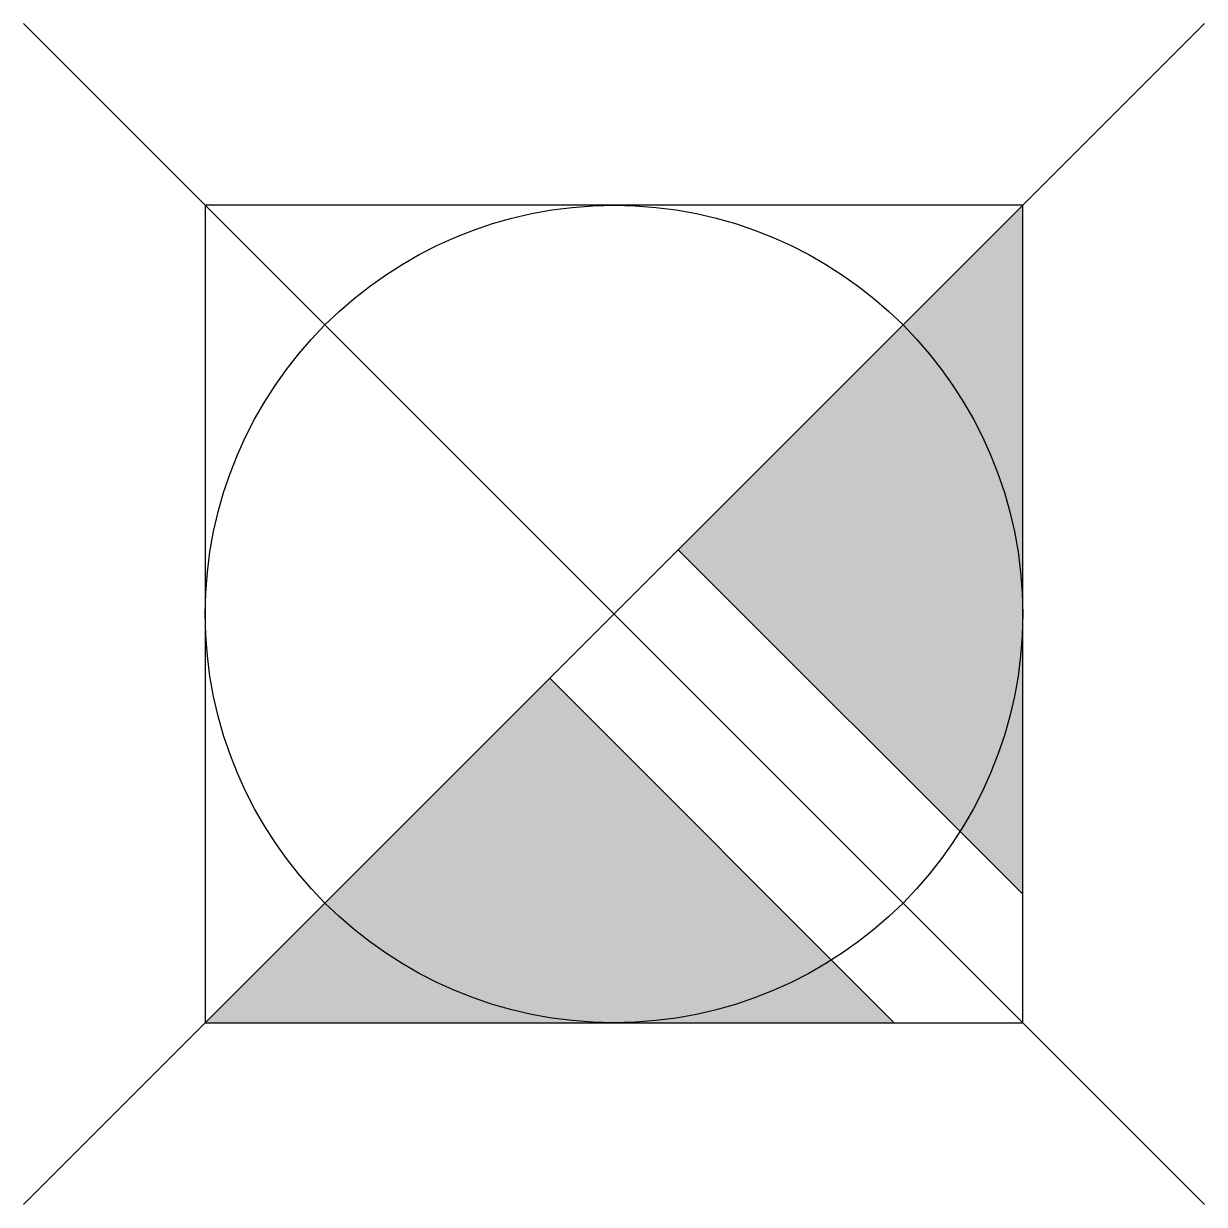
# Model space of a CAD drawing. Extents: x -1.62 to 1.62, y -0.5 to 2.75.
import ezdxf

# ---------------------------------------------------------------- set-up
doc = ezdxf.new("R2010")
doc.units = 0

msp = doc.modelspace()

# ---------------------------------------------------------------- hatches: boundary and pattern name
h = msp.add_hatch(color=256)
h.dxf.hatch_style = 1
h.paths.add_polyline_path([(-0.1768, 0.9482), (-1.125, 0), (0.7714, 0)])
h.paths.add_polyline_path([(1.125, 2.25), (0.1768, 1.3018), (1.125, 0.3536)])

# ---------------------------------------------------------------- linework, layer by layer
for p, q in [((-1.625, -0.5), (1.625, 2.75)), ((1.625, -0.5), (-1.625, 2.75)), ((-1.125, 0), (1.125, 2.25)), ((0.1768, 1.3018), (1.125, 0.3536)), ((-0.1768, 0.9482), (0.7714, 0))]:
    msp.add_line(p, q)
msp.add_lwpolyline([(-1.125, 0), (1.125, 0), (1.125, 2.25), (-1.125, 2.25)], close=True)
msp.add_circle((0, 1.125), 1.125)

doc.saveas('drawing.dxf')
